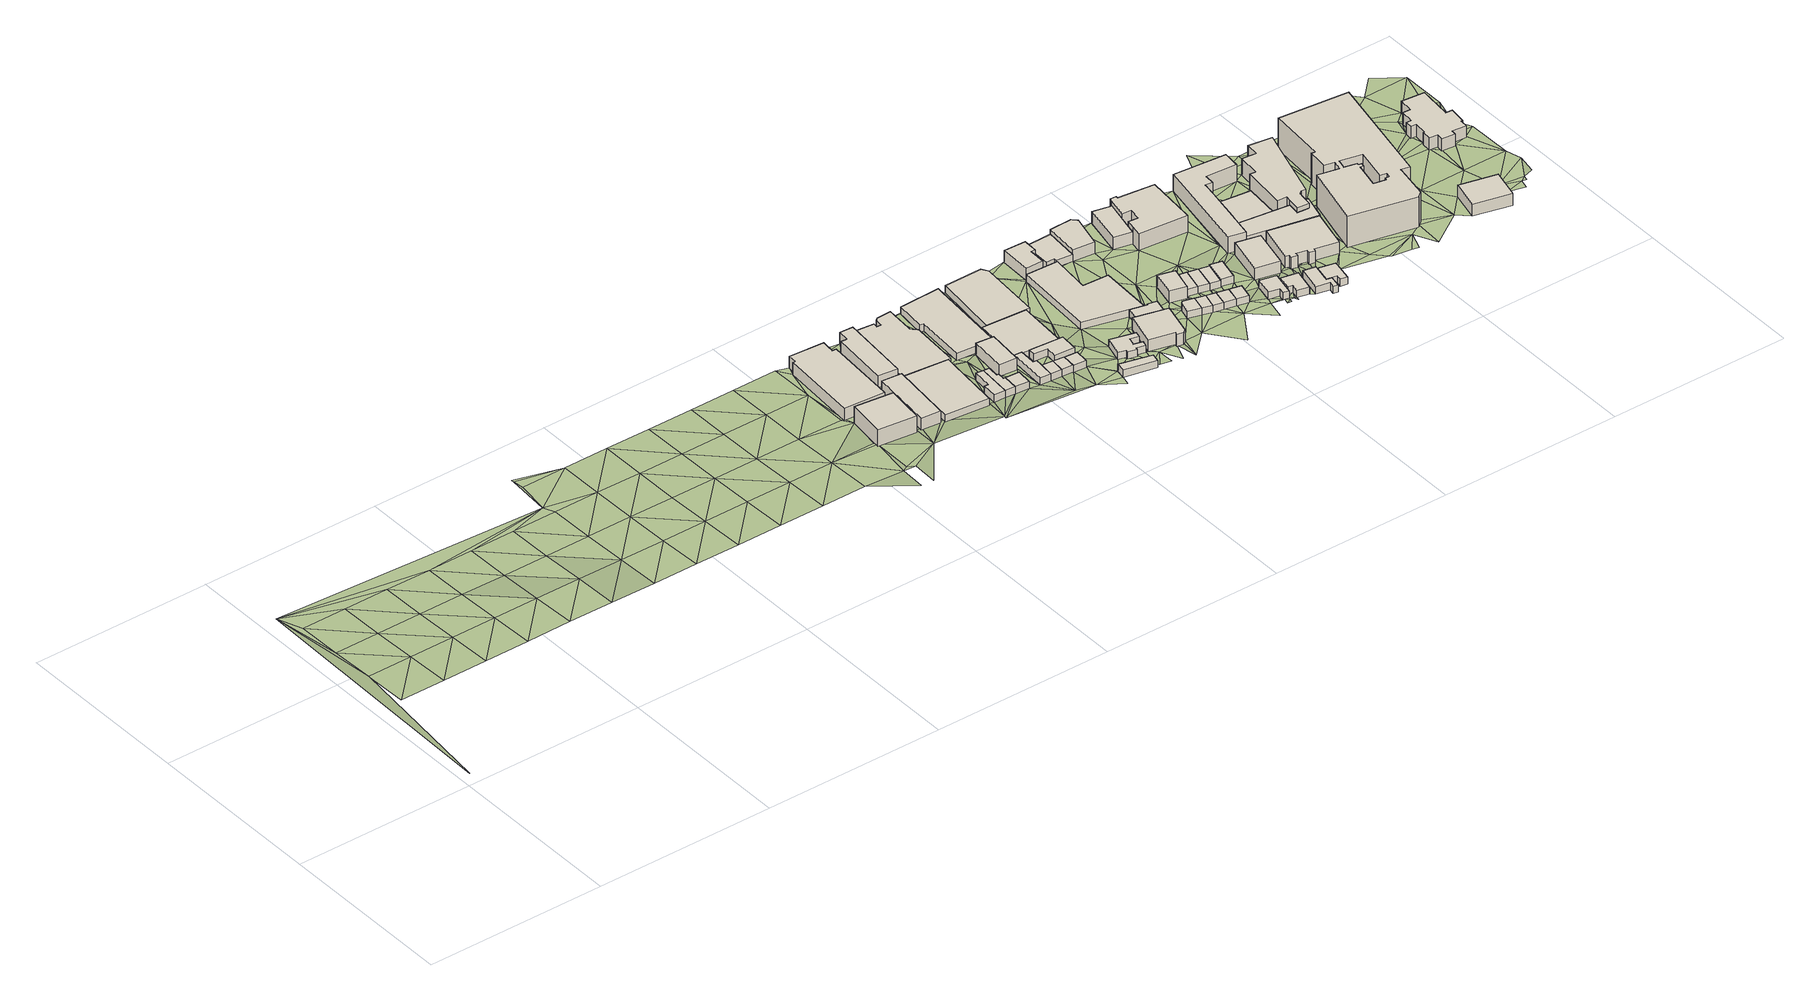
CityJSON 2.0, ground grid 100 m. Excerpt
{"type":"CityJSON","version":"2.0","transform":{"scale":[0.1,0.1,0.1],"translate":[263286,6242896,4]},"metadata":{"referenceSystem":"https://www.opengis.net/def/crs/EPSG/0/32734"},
"CityObjects":{
"building1":{"type":"Building","attributes":{"building":"manufacture","building:levels":3,"building_height":9.7,"plus_code":"4FRW3CFV+639","ground_height":5.75,"roof_height":15.45},"geometry":[{"type":"Solid","lod":"1","boundaries":[[[[0,1,2,3]],[[1,4,5,2]],[[4,6,7,5]],[[6,0,3,7]],[[3,2,5,7]],[[6,4,1,0]]]]}]},
"building2":{"type":"Building","attributes":{"building":"industrial","building:levels":2,"building_height":6.9,"plus_code":"4FRW3CFV+84R","ground_height":5.29,"roof_height":12.19},"geometry":[{"type":"Solid","lod":"1","boundaries":[[[[8,9,10,11]],[[9,12,13,10]],[[12,14,15,13]],[[14,16,17,15]],[[16,18,19,17]],[[18,20,21,19]],[[20,22,23,21]],[[22,8,11,23]],[[11,10,13,15,17,19,21,23]],[[22,20,18,16,14,12,9,8]]]]}]},
"building3":{"type":"Building","attributes":{"building":"industrial","building:levels":2,"building_height":6.9,"plus_code":"4FRW3CFV+65P","ground_height":5.63,"roof_height":12.53},"geometry":[{"type":"Solid","lod":"1","boundaries":[[[[24,25,26,27]],[[25,28,29,26]],[[28,30,31,29]],[[30,24,27,31]],[[27,26,29,31]],[[30,28,25,24]]]]}]},
"building4":{"type":"Building","attributes":{"building":"industrial","building:levels":2,"building_height":6.9,"plus_code":"4FRW3CFV+96C","ground_height":5.24,"roof_height":12.14},"geometry":[{"type":"Solid","lod":"1","boundaries":[[[[32,33,34,35]],[[33,36,37,34]],[[36,38,39,37]],[[38,40,41,39]],[[40,42,43,41]],[[42,32,35,43]],[[35,34,37,39,41,43]],[[42,40,38,36,33,32]]]]}]},
"building5":{"type":"Building","attributes":{"building":"industrial","building:levels":1,"building_height":4.1,"plus_code":"4FRW3CFV+67F","ground_height":5.61,"roof_height":9.71},"geometry":[{"type":"Solid","lod":"1","boundaries":[[[[44,45,46,47]],[[45,48,49,46]],[[48,50,51,49]],[[50,44,47,51]],[[47,46,49,51]],[[50,48,45,44]]]]}]},
"building6":{"type":"Building","attributes":{"address":"Cornwall Street Woodstock Cape Town","building":"house","building:levels":1,"building_height":4.1,"plus_code":"4FRW3CFV+685","ground_height":6.45,"roof_height":10.55},"geometry":[{"type":"Solid","lod":"1","boundaries":[[[[52,53,54,55]],[[53,56,57,54]],[[56,58,59,57]],[[58,60,61,59]],[[60,62,63,61]],[[62,52,55,63]],[[55,54,57,59,61,63]],[[62,60,58,56,53,52]]]]}]},
"building7":{"type":"Building","attributes":{"building":"industrial","building:levels":1,"building_height":4.1,"plus_code":"4FRW3CFV+87W","ground_height":5.21,"roof_height":9.31},"geometry":[{"type":"Solid","lod":"1","boundaries":[[[[64,65,66,67]],[[65,68,69,66]],[[68,70,71,69]],[[70,72,73,71]],[[72,74,75,73]],[[74,76,77,75]],[[76,78,79,77]],[[78,80,81,79]],[[80,82,83,81]],[[82,84,85,83]],[[84,64,67,85]],[[67,66,69,71,73,75,77,79,81,83,85]],[[84,82,80,78,76,74,72,70,68,65,64]]]]}]},
"building8":{"type":"Building","attributes":{"address":"Cornwall Street Woodstock Cape Town","building":"house","building:levels":1,"building_height":4.1,"plus_code":"4FRW3CFV+59J","ground_height":6.45,"roof_height":10.55},"geometry":[{"type":"Solid","lod":"1","boundaries":[[[[52,86,87,55]],[[86,88,89,87]],[[88,90,91,89]],[[90,92,93,91]],[[92,94,95,93]],[[94,96,97,95]],[[96,53,54,97]],[[53,52,55,54]],[[55,87,89,91,93,95,97,54]],[[53,96,94,92,90,88,86,52]]]]}]},
"building9":{"type":"Building","attributes":{"address":"17 Cornwall Street Woodstock Cape Town","building":"house","building:levels":1,"building_height":4.1,"plus_code":"4FRW3CFV+599","ground_height":6.45,"roof_height":10.55},"geometry":[{"type":"Solid","lod":"1","boundaries":[[[[86,98,99,87]],[[98,100,101,99]],[[100,88,89,101]],[[88,86,87,89]],[[87,99,101,89]],[[88,100,98,86]]]]}]},
"building10":{"type":"Building","attributes":{"building":"industrial","building:levels":2,"building_height":6.9,"plus_code":"4FRW3CFV+6CV","ground_height":5.28,"roof_height":12.18},"geometry":[{"type":"Solid","lod":"1","boundaries":[[[[102,103,104,105]],[[103,106,107,104]],[[106,108,109,107]],[[108,102,105,109]],[[105,104,107,109]],[[108,106,103,102]]]]}]},
"building11":{"type":"Building","attributes":{"address":"21 Cornwall Street Woodstock Cape Town","building":"house","building:levels":1,"building_height":4.1,"plus_code":"4FRW3CFV+5CH","ground_height":6.2,"roof_height":10.3},"geometry":[{"type":"Solid","lod":"1","boundaries":[[[[110,111,112,113]],[[111,114,115,112]],[[114,116,117,115]],[[116,118,119,117]],[[118,120,121,119]],[[120,122,123,121]],[[122,110,113,123]],[[113,112,115,117,119,121,123]],[[122,120,118,116,114,111,110]]]]}]},
"building12":{"type":"Building","attributes":{"address":"23 Cornwall Street Woodstock Cape Town","building":"house","building:levels":1,"building_height":4.1,"plus_code":"4FRW3CFV+5F3","ground_height":6.2,"roof_height":10.3},"geometry":[{"type":"Solid","lod":"1","boundaries":[[[[110,124,125,113]],[[124,126,127,125]],[[126,111,112,127]],[[111,110,113,112]],[[113,125,127,112]],[[111,126,124,110]]]]}]},
"building13":{"type":"Building","attributes":{"building":"industrial","building:levels":1,"building_height":4.1,"plus_code":"4FRW3CFV+8CJ","ground_height":5.16,"roof_height":9.26},"geometry":[{"type":"Solid","lod":"1","boundaries":[[[[128,129,130,131]],[[129,132,133,130]],[[132,134,135,133]],[[134,136,137,135]],[[136,138,139,137]],[[138,128,131,139]],[[131,130,133,135,137,139]],[[138,136,134,132,129,128]]]]}]},
"building14":{"type":"Building","attributes":{"address":"25 Cornwall Street Woodstock Cape Town","building":"house","building:levels":1,"building_height":4.1,"plus_code":"4FRW3CFV+5F5","ground_height":6.2,"roof_height":10.3},"geometry":[{"type":"Solid","lod":"1","boundaries":[[[[124,140,141,125]],[[140,142,143,141]],[[142,126,127,143]],[[126,124,125,127]],[[125,141,143,127]],[[126,142,140,124]]]]}]},
"building15":{"type":"Building","attributes":{"address":"27 Cornwall Street Woodstock Cape Town","building":"house","building:levels":1,"building_height":4.1,"plus_code":"4FRW3CFV+4GW","ground_height":6.02,"roof_height":10.12},"geometry":[{"type":"Solid","lod":"1","boundaries":[[[[144,145,146,147]],[[145,148,149,146]],[[148,150,151,149]],[[150,144,147,151]],[[147,146,149,151]],[[150,148,145,144]]]]}]},
"building16":{"type":"Building","attributes":{"address":"Woodstock Cape Town","building":"house","building:levels":1,"building_height":4.1,"plus_code":"4FRW3CFV+5GP","ground_height":6.02,"roof_height":10.12},"geometry":[{"type":"Solid","lod":"1","boundaries":[[[[152,153,154,155]],[[153,156,157,154]],[[156,158,159,157]],[[158,160,161,159]],[[160,162,163,161]],[[162,152,155,163]],[[155,154,157,159,161,163]],[[162,160,158,156,153,152]]]]}]},
"building17":{"type":"Building","attributes":{"address":"Woodstock","building":"manufacture","building:levels":1,"building_height":4.1,"plus_code":"4FRW3CFV+7F9","ground_height":5.19,"roof_height":9.29},"geometry":[{"type":"Solid","lod":"1","boundaries":[[[[164,165,166,167]],[[165,168,169,166]],[[168,170,171,169]],[[170,164,167,171]],[[167,166,169,171]],[[170,168,165,164]]]]}]},
"building18":{"type":"Building","attributes":{"address":"29 Gympie Street Woodstock Cape Town","building":"house","building:levels":1,"building_height":4.1,"plus_code":"4FRW3CFV+3JF","ground_height":6.57,"roof_height":10.67},"geometry":[{"type":"Solid","lod":"1","boundaries":[[[[172,173,174,175]],[[173,176,177,174]],[[176,178,179,177]],[[178,172,175,179]],[[175,174,177,179]],[[178,176,173,172]]]]}]},
"building19":{"type":"Building","attributes":{"building":"industrial","building:levels":1,"building_height":4.1,"plus_code":"4FRW3CFV+9GF","ground_height":5.06,"roof_height":9.16},"geometry":[{"type":"Solid","lod":"1","boundaries":[[[[180,181,182,183]],[[181,184,185,182]],[[184,186,187,185]],[[186,188,189,187]],[[188,180,183,189]],[[183,182,185,187,189]],[[188,186,184,181,180]]]]}]},
"building20":{"type":"Building","attributes":{"building":"house","building:levels":1,"building_height":4.1,"plus_code":"4FRW3CFV+4JG","ground_height":5.86,"roof_height":9.96},"geometry":[{"type":"Solid","lod":"1","boundaries":[[[[190,191,192,193]],[[191,194,195,192]],[[194,196,197,195]],[[196,198,199,197]],[[198,200,201,199]],[[200,202,203,201]],[[202,204,205,203]],[[204,206,207,205]],[[206,208,209,207]],[[208,210,211,209]],[[210,212,213,211]],[[212,190,193,213]],[[193,192,195,197,199,201,203,205,207,209,211,213]],[[212,210,208,206,204,202,200,198,196,194,191,190]]]]}]},
"building21":{"type":"Building","attributes":{"address":"Woodstock","building":"yes","building:levels":2,"building_height":6.9,"plus_code":"4FRW3CFV+4PF","ground_height":5.86,"roof_height":12.76},"geometry":[{"type":"Solid","lod":"1","boundaries":[[[[214,215,216,217]],[[215,218,219,216]],[[218,220,221,219]],[[220,222,223,221]],[[222,224,225,223]],[[224,226,227,225]],[[226,214,217,227]],[[217,216,219,221,223,225,227]],[[226,224,222,220,218,215,214]]]]}]},
"building22":{"type":"Building","attributes":{"address":"21 Gympie Street Woodstock Cape Town","building":"yes","building:levels":1,"building_height":4.1,"plus_code":"4FRW3CFV+7M9","ground_height":5.02,"roof_height":9.12},"geometry":[{"type":"Solid","lod":"1","boundaries":[[[[228,229,230,231]],[[229,232,233,230]],[[232,234,235,233]],[[234,236,237,235]],[[236,238,239,237]],[[238,228,231,239]],[[231,230,233,235,237,239]],[[238,236,234,232,229,228]]]]}]},
"building23":{"type":"Building","attributes":{"address":"Woodstock","building":"yes","building:levels":1,"building_height":4.1,"plus_code":"4FRW3CFV+5PH","ground_height":5.86,"roof_height":9.96},"geometry":[{"type":"Solid","lod":"1","boundaries":[[[[240,241,242,243]],[[241,244,245,242]],[[244,246,247,245]],[[246,248,249,247]],[[248,250,251,249]],[[250,252,253,251]],[[252,254,255,253]],[[254,240,243,255]],[[243,242,245,247,249,251,253,255]],[[254,252,250,248,246,244,241,240]]]]}]},
"building24":{"type":"Building","attributes":{"address":"22 Albert Road Woodstock Cape Town","building":"yes","building:levels":2,"building_height":6.9,"plus_code":"4FRW3CFV+CM2","ground_height":5.02,"roof_height":11.92},"geometry":[{"type":"Solid","lod":"1","boundaries":[[[[256,257,258,259]],[[257,260,261,258]],[[260,262,263,261]],[[262,264,265,263]],[[264,266,267,265]],[[266,256,259,267]],[[259,258,261,263,265,267]],[[266,264,262,260,257,256]]]]}]},
"building25":{"type":"Building","attributes":{"address":"24 Albert Road Woodstock Cape Town","building":"yes","building:levels":1,"building_height":4.1,"plus_code":"4FRW3CFV+CPF","ground_height":5.02,"roof_height":9.12},"geometry":[{"type":"Solid","lod":"1","boundaries":[[[[268,269,270,271]],[[269,272,273,270]],[[272,274,275,273]],[[274,276,277,275]],[[276,278,279,277]],[[278,268,271,279]],[[271,270,273,275,277,279]],[[278,276,274,272,269,268]]]]}]},
"building26":{"type":"Building","attributes":{"address":"22 Page Street Woodstock Cape Town","building":"house","building:levels":1,"building_height":4.1,"plus_code":"4FRW3CFV+4RV","ground_height":5.89,"roof_height":9.99},"geometry":[{"type":"Solid","lod":"1","boundaries":[[[[280,281,282,283]],[[281,284,285,282]],[[284,286,287,285]],[[286,288,289,287]],[[288,280,283,289]],[[283,282,285,287,289]],[[288,286,284,281,280]]]]}]},
"building27":{"type":"Building","attributes":{"address":"2 William Street Woodstock Cape Town","building":"house","building:levels":1,"building_height":4.1,"plus_code":"4FRW3CFV+4VJ","ground_height":5.83,"roof_height":9.93},"geometry":[{"type":"Solid","lod":"1","boundaries":[[[[290,291,292,293]],[[291,294,295,292]],[[294,296,297,295]],[[296,290,293,297]],[[293,292,295,297]],[[296,294,291,290]]]]}]},
"building28":{"type":"Building","attributes":{"address":"1 William Street Woodstock Cape Town","building":"house","building:levels":2,"building_height":6.9,"plus_code":"4FRW3CFV+6R5","ground_height":5.11,"roof_height":12.01},"geometry":[{"type":"Solid","lod":"1","boundaries":[[[[298,299,300,301]],[[299,302,303,300]],[[302,304,305,303]],[[304,306,307,305]],[[306,298,301,307]],[[301,300,303,305,307]],[[306,304,302,299,298]]]]}]},
"building29":{"type":"Building","attributes":{"address":"4 William Street Woodstock Cape Town","building":"house","building:levels":1,"building_height":4.1,"plus_code":"4FRW3CFV+4VM","ground_height":5.83,"roof_height":9.93},"geometry":[{"type":"Solid","lod":"1","boundaries":[[[[308,309,310,311]],[[309,291,292,310]],[[291,290,293,292]],[[290,308,311,293]],[[311,310,292,293]],[[290,291,309,308]]]]}]},
"building30":{"type":"Building","attributes":{"address":"26 Albert Road Woodstock Cape Town","building":"yes","building:levels":2,"building_height":6.9,"plus_code":"4FRW3CFV+CQ8","ground_height":5.02,"roof_height":11.92},"geometry":[{"type":"Solid","lod":"1","boundaries":[[[[268,278,312,313]],[[278,314,315,312]],[[314,316,317,315]],[[316,318,319,317]],[[318,268,313,319]],[[313,312,315,317,319]],[[318,316,314,278,268]]]]}]},
"building31":{"type":"Building","attributes":{"address":"3 William Street Woodstock Cape Town","building":"house","building:levels":1,"building_height":4.1,"plus_code":"4FRW3CFV+6V3","ground_height":5.11,"roof_height":9.21},"geometry":[{"type":"Solid","lod":"1","boundaries":[[[[299,298,320,321]],[[298,322,323,320]],[[322,324,325,323]],[[324,299,321,325]],[[321,320,323,325]],[[324,322,298,299]]]]}]},
"building32":{"type":"Building","attributes":{"address":"6 William Street Woodstock Cape Town","building":"house","building:levels":1,"building_height":4.1,"plus_code":"4FRW3CFV+4VH","ground_height":5.83,"roof_height":9.93},"geometry":[{"type":"Solid","lod":"1","boundaries":[[[[326,327,328,329]],[[327,309,310,328]],[[309,308,311,310]],[[308,326,329,311]],[[329,328,310,311]],[[308,309,327,326]]]]}]},
"building33":{"type":"Building","attributes":{"address":"5 William Street Woodstock Cape Town","building":"house","building:levels":1,"building_height":4.1,"plus_code":"4FRW3CFV+5VX","ground_height":5.11,"roof_height":9.21},"geometry":[{"type":"Solid","lod":"1","boundaries":[[[[324,322,323,325]],[[322,330,331,323]],[[330,332,333,331]],[[332,324,325,333]],[[325,323,331,333]],[[332,330,322,324]]]]}]},
"building34":{"type":"Building","attributes":{"address":"8 William Street Woodstock Cape Town","building":"house","building:levels":1,"building_height":4.1,"plus_code":"4FRW3CFV+4WG","ground_height":5.83,"roof_height":9.93},"geometry":[{"type":"Solid","lod":"1","boundaries":[[[[327,326,329,328]],[[326,334,335,329]],[[334,336,337,335]],[[336,327,328,337]],[[328,329,335,337]],[[336,334,326,327]]]]}]},
"building35":{"type":"Building","attributes":{"address":"7 William Street Woodstock Cape Town","building":"house","building:levels":1,"building_height":4.1,"plus_code":"4FRW3CFV+5WV","ground_height":5.11,"roof_height":9.21},"geometry":[{"type":"Solid","lod":"1","boundaries":[[[[332,330,331,333]],[[330,338,339,331]],[[338,340,341,339]],[[340,332,333,341]],[[333,331,339,341]],[[340,338,330,332]]]]}]},
"building36":{"type":"Building","attributes":{"address":"Woodstock Gas 32 Albert Road Woodstock Cape Town","building":"retail","building:levels":2,"building_height":6.9,"plus_code":"4FRW3CFV+CV8","ground_height":5.02,"roof_height":11.92},"geometry":[{"type":"Solid","lod":"1","boundaries":[[[[342,343,344,345]],[[343,346,347,344]],[[346,348,349,347]],[[348,350,351,349]],[[350,352,353,351]],[[352,342,345,353]],[[345,344,347,349,351,353]],[[352,350,348,346,343,342]]]]}]},
"building37":{"type":"Building","attributes":{"address":"9 Hercules Street Woodstock Cape Town","building":"house","building:levels":1,"building_height":4.1,"plus_code":"4FRW3CFV+5WQ","ground_height":5.83,"roof_height":9.93},"geometry":[{"type":"Solid","lod":"1","boundaries":[[[[354,355,356,357]],[[355,358,359,356]],[[358,360,361,359]],[[360,354,357,361]],[[357,356,359,361]],[[360,358,355,354]]]]}]},
"building38":{"type":"Building","attributes":{"address":"10 William Street Woodstock Cape Town","building":"house","building:levels":1,"building_height":4.1,"plus_code":"4FRW3CFV+4X5","ground_height":5.92,"roof_height":10.02},"geometry":[{"type":"Solid","lod":"1","boundaries":[[[[362,363,364,365]],[[363,366,367,364]],[[366,368,369,367]],[[368,370,371,369]],[[370,372,373,371]],[[372,362,365,373]],[[365,364,367,369,371,373]],[[372,370,368,366,363,362]]]]}]},
"building39":{"type":"Building","attributes":{"address":"12 William Street Woodstock Cape Town","building":"house","building:levels":1,"building_height":4.1,"plus_code":"4FRW3CFW+32P","ground_height":6.37,"roof_height":10.47},"geometry":[{"type":"Solid","lod":"1","boundaries":[[[[374,375,376,377]],[[375,378,379,376]],[[378,380,381,379]],[[380,382,383,381]],[[382,384,385,383]],[[384,374,377,385]],[[377,376,379,381,383,385]],[[384,382,380,378,375,374]]]]}]},
"building40":{"type":"Building","attributes":{"building":"industrial","building:levels":3,"building_height":9.7,"plus_code":"4FRW3CFV+9XJ","ground_height":5.07,"roof_height":14.77},"geometry":[{"type":"Solid","lod":"1","boundaries":[[[[386,387,388,389]],[[387,390,391,388]],[[390,392,393,391]],[[392,394,395,393]],[[394,396,397,395]],[[396,398,399,397]],[[398,400,401,399]],[[400,402,403,401]],[[402,404,405,403]],[[404,406,407,405]],[[406,408,409,407]],[[408,386,389,409]],[[389,388,391,393,395,397,399,401,403,405,407,409]],[[408,406,404,402,400,398,396,394,392,390,387,386]]]]}]},
"building41":{"type":"Building","attributes":{"address":"15 Hercules Street Woodstock Cape Town","building":"yes","building:levels":2,"building_height":6.9,"plus_code":"4FRW3CFW+52P","ground_height":5.34,"roof_height":12.24},"geometry":[{"type":"Solid","lod":"1","boundaries":[[[[410,411,412,413]],[[411,414,415,412]],[[414,416,417,415]],[[416,410,413,417]],[[413,412,415,417]],[[416,414,411,410]]]]}]},
"building42":{"type":"Building","attributes":{"address":"14 William Street Woodstock Cape Town","building":"house","building:levels":1,"building_height":4.1,"plus_code":"4FRW3CFW+33G","ground_height":6.37,"roof_height":10.47},"geometry":[{"type":"Solid","lod":"1","boundaries":[[[[418,419,420,421]],[[419,422,423,420]],[[422,424,425,423]],[[424,426,427,425]],[[426,428,429,427]],[[428,430,431,429]],[[430,432,433,431]],[[432,434,435,433]],[[434,418,421,435]],[[421,420,423,425,427,429,431,433,435]],[[434,432,430,428,426,424,422,419,418]]]]}]},
"building43":{"type":"Building","attributes":{"address":"16 William Street Woodstock Cape Town","building":"house","building:levels":1,"building_height":4.1,"plus_code":"4FRW3CFW+347","ground_height":6.5,"roof_height":10.6},"geometry":[{"type":"Solid","lod":"1","boundaries":[[[[436,437,438,439]],[[437,440,441,438]],[[440,442,443,441]],[[442,444,445,443]],[[444,446,447,445]],[[446,448,449,447]],[[448,436,439,449]],[[439,438,441,443,445,447,449]],[[448,446,444,442,440,437,436]]]]}]},
"building44":{"type":"Building","attributes":{"address":"Sulaimania Masjied 19 William Street Woodstock Cape Town","building":"mosque","building:levels":2,"amenity":"place_of_worship","building_height":6.9,"plus_code":"4FRW3CFW+548","ground_height":5.35,"roof_height":12.25},"geometry":[{"type":"Solid","lod":"1","boundaries":[[[[450,451,452,453]],[[451,454,455,452]],[[454,456,457,455]],[[456,458,459,457]],[[458,460,461,459]],[[460,462,463,461]],[[462,464,465,463]],[[464,466,467,465]],[[466,468,469,467]],[[468,470,471,469]],[[470,472,473,471]],[[472,450,453,473]],[[453,452,455,457,459,461,463,465,467,469,471,473]],[[472,470,468,466,464,462,460,458,456,454,451,450]]]]}]},
"building45":{"type":"Building","attributes":{"building":"commercial","building:levels":3,"building_height":9.7,"plus_code":"4FRW3CFW+825","ground_height":5.07,"roof_height":14.77},"geometry":[{"type":"Solid","lod":"1","boundaries":[[[[474,475,476,477]],[[475,478,479,476]],[[478,480,481,479]],[[480,482,483,481]],[[482,484,485,483]],[[484,486,487,485]],[[486,488,489,487]],[[488,490,491,489]],[[490,492,493,491]],[[492,494,495,493]],[[494,474,477,495]],[[477,476,479,481,483,485,487,489,491,493,495]],[[494,492,490,488,486,484,482,480,478,475,474]]]]}]},
"building46":{"type":"Building","attributes":{"building":"yes","building:levels":1,"amenity":"parking","building_height":4.1,"plus_code":"4FRW3CFW+843","ground_height":5.23,"roof_height":9.33},"geometry":[{"type":"Solid","lod":"1","boundaries":[[[[496,497,498,499]],[[497,500,501,498]],[[500,502,503,501]],[[502,496,499,503]],[[499,498,501,503]],[[502,500,497,496]]]]}]},
"building47":{"type":"Building","attributes":{"building":"yes","building:levels":2,"building_height":6.9,"plus_code":"4FRW3CFW+64M","ground_height":5.34,"roof_height":12.24},"geometry":[{"type":"Solid","lod":"1","boundaries":[[[[504,505,506,507]],[[505,508,509,506]],[[508,510,511,509]],[[510,512,513,511]],[[512,514,515,513]],[[514,516,517,515]],[[516,518,519,517]],[[518,504,507,519]],[[507,506,509,511,513,515,517,519]],[[518,516,514,512,510,508,505,504]]]]}]},
"building48":{"type":"Building","attributes":{"address":"50 Albert Road Cape Town","building":"commercial","building:levels":3,"building_height":9.7,"plus_code":"4FRW3CFW+862","ground_height":5.12,"roof_height":14.82},"geometry":[{"type":"Solid","lod":"1","boundaries":[[[[520,521,522,523]],[[521,524,525,522]],[[524,526,527,525]],[[526,528,529,527]],[[528,530,531,529]],[[530,532,533,531]],[[532,534,535,533]],[[534,536,537,535]],[[536,538,539,537]],[[538,540,541,539]],[[540,542,543,541]],[[542,544,545,543]],[[544,546,547,545]],[[546,548,549,547]],[[548,520,523,549]],[[523,522,525,527,529,531,533,535,537,539,541,543,545,547,549]],[[548,546,544,542,540,538,536,534,532,530,528,526,524,521,520]]]]}]},
"building49":{"type":"Building","attributes":{"address":"The Woodstock Exchange 66-68 Albert Road Woodstock 7915 Cape Town","building":"commercial","building:levels":6,"operator":"Signatura","building_height":18.1,"plus_code":"4FRW3CFW+69W","ground_height":5.34,"roof_height":23.44},"geometry":[{"type":"Solid","lod":"1","boundaries":[[[[550,551,552,553]],[[551,554,555,552]],[[554,556,557,555]],[[556,558,559,557]],[[558,560,561,559]],[[560,562,563,561]],[[562,564,565,563]],[[564,566,567,565]],[[566,568,569,567]],[[568,570,571,569]],[[570,572,573,571]],[[572,574,575,573]],[[574,550,553,575]],[[576,577,578,579]],[[577,580,581,578]],[[580,582,583,581]],[[582,584,585,583]],[[584,586,587,585]],[[586,588,589,587]],[[588,590,591,589]],[[590,592,593,591]],[[592,594,595,593]],[[594,596,597,595]],[[596,598,599,597]],[[598,600,601,599]],[[600,602,603,601]],[[602,576,579,603]],[[553,552,555,557,559,561,563,565,567,569,571,573,575],[579,578,581,583,585,587,589,591,593,595,597,599,601,603]],[[574,572,570,568,566,564,562,560,558,556,554,551,550],[602,600,598,596,594,592,590,588,586,584,582,580,577,576]]]]}]},
"building50":{"type":"Building","attributes":{"address":"35 William Street Woodstock Cape Town","building":"yes","building:levels":2,"building_height":6.9,"plus_code":"4FRW3CFW+3G7","ground_height":7.12,"roof_height":14.02},"geometry":[{"type":"Solid","lod":"1","boundaries":[[[[604,605,606,607]],[[605,608,609,606]],[[608,610,611,609]],[[610,604,607,611]],[[607,606,609,611]],[[610,608,605,604]]]]}]},
"building51":{"type":"Building","attributes":{"address":"St Mary the Virgin 70 Albert Road Woodstock 7915 Cape Town","building":"church","building:levels":2,"amenity":"place_of_worship","building_height":6.9,"plus_code":"4FRW3CFW+7HW","ground_height":5.74,"roof_height":12.64},"geometry":[{"type":"Solid","lod":"1","boundaries":[[[[612,613,614,615]],[[613,616,617,614]],[[616,618,619,617]],[[618,620,621,619]],[[620,622,623,621]],[[622,624,625,623]],[[624,626,627,625]],[[626,628,629,627]],[[628,630,631,629]],[[630,632,633,631]],[[632,634,635,633]],[[634,636,637,635]],[[636,638,639,637]],[[638,640,641,639]],[[640,642,643,641]],[[642,644,645,643]],[[644,646,647,645]],[[646,648,649,647]],[[648,650,651,649]],[[650,612,615,651]],[[615,614,617,619,621,623,625,627,629,631,633,635,637,639,641,643,645,647,649,651]],[[650,648,646,644,642,640,638,636,634,632,630,628,626,624,622,620,618,616,613,612]]]]}]},
"terrain1":{"type":"TINRelief","geometry":[{"type":"CompositeSurface","lod":"1","boundaries":[[[652,653,654]],[[654,655,656]],[[652,654,657]],[[657,654,656]],[[658,656,655]],[[659,652,657]],[[657,660,659]],[[660,657,656]],[[652,659,661]],[[661,659,660]],[[662,656,658]],[[656,662,660]],[[663,662,658]],[[661,664,652]],[[665,661,660]],[[660,662,665]],[[665,664,661]],[[662,663,666]],[[667,652,664]],[[666,665,662]],[[668,666,663]],[[669,664,665]],[[665,666,669]],[[664,669,667]],[[666,668,670]],[[666,670,669]],[[671,670,668]],[[667,672,652]],[[669,673,667]],[[673,669,670]],[[674,667,673]],[[670,671,675]],[[673,670,675]],[[676,675,671]],[[673,677,674]],[[677,673,675]],[[667,674,672]],[[678,674,677]],[[675,676,679]],[[677,675,679]],[[680,679,676]],[[672,674,678]],[[677,681,678]],[[681,677,679]],[[682,678,681]],[[683,679,680]],[[672,678,682]],[[680,684,683]],[[685,681,679]],[[679,683,685]],[[686,672,687]],[[682,681,688]],[[688,672,682]],[[681,685,688]],[[687,672,689]],[[683,684,690]],[[687,689,686]],[[689,691,686]],[[689,672,688]],[[683,690,685]],[[690,684,692]],[[693,688,685]],[[690,694,685]],[[685,694,693]],[[695,689,688]],[[696,690,692]],[[688,693,695]],[[696,692,697]],[[698,694,690]],[[694,698,693]],[[690,696,698]],[[695,693,699]],[[693,698,699]],[[696,697,700]],[[696,700,698]],[[700,697,701]],[[699,702,695]],[[699,698,703]],[[703,698,700]],[[704,702,699]],[[704,699,703]],[[705,700,701]],[[700,705,703]],[[701,706,705]],[[707,702,704]],[[708,704,703]],[[705,709,703]],[[704,708,707]],[[708,703,709]],[[706,710,705]],[[711,710,706]],[[708,712,707]],[[710,713,705]],[[4,709,705]],[[705,713,714]],[[710,715,716]],[[713,710,716]],[[4,705,714]],[[708,709,717]],[[4,718,709]],[[719,720,715]],[[717,712,708]],[[720,716,715]],[[717,709,718]],[[720,713,716]],[[4,714,713]],[[718,4,721]],[[717,718,721]],[[717,722,712]],[[723,713,720]],[[20,717,721]],[[724,721,4]],[[725,723,720]],[[722,717,20]],[[726,723,725]],[[727,724,4]],[[720,728,725]],[[727,723,726]],[[16,722,20]],[[18,16,20]],[[729,726,725]],[[720,730,728]],[[727,726,729]],[[731,724,727]],[[727,729,731]],[[720,732,730]],[[9,724,731]],[[733,731,729]],[[730,25,728]],[[733,9,731]],[[734,16,14]],[[729,25,733]],[[25,730,48]],[[12,9,14]],[[733,25,735]],[[736,9,733]],[[9,736,14]],[[48,737,25]],[[737,735,25]],[[730,732,738]],[[734,14,739]],[[14,736,739]],[[735,737,82]],[[739,736,740]],[[737,48,45]],[[738,732,62]],[[741,86,732]],[[735,82,33]],[[732,52,62]],[[62,60,738]],[[52,732,86]],[[60,45,738]],[[45,742,737]],[[743,33,82]],[[56,60,58]],[[86,741,98]],[[60,56,45]],[[743,82,80]],[[744,98,741]],[[45,56,745]],[[745,56,53]],[[80,74,743]],[[92,90,88]],[[78,76,80]],[[45,745,742]],[[92,96,94]],[[74,72,743]],[[74,80,76]],[[745,53,96]],[[746,96,92]],[[742,745,747]],[[92,88,100]],[[742,747,748]],[[100,746,92]],[[744,741,749]],[[746,750,96]],[[96,750,745]],[[100,98,122]],[[750,747,745]],[[746,100,751]],[[752,748,747]],[[753,754,748]],[[98,744,122]],[[751,100,122]],[[70,754,753]],[[752,753,748]],[[747,750,755]],[[744,110,122]],[[751,122,120]],[[70,753,132]],[[751,120,756]],[[70,132,757]],[[110,744,124]],[[751,756,106]],[[118,756,120]],[[750,106,755]],[[758,114,111]],[[759,116,114]],[[756,755,106]],[[140,124,744]],[[116,759,118]],[[111,126,758]],[[114,758,759]],[[140,744,749]],[[755,756,168]],[[118,759,760]],[[761,758,126]],[[758,762,759]],[[132,129,757]],[[763,756,118]],[[762,758,761]],[[126,142,761]],[[764,140,749]],[[760,763,118]],[[168,129,755]],[[172,749,765]],[[764,749,766]],[[761,142,158]],[[129,168,767]],[[172,766,749]],[[148,158,142]],[[168,165,767]],[[760,160,763]],[[178,764,766]],[[767,768,129]],[[178,766,172]],[[148,764,769]],[[178,769,764]],[[158,148,770]],[[770,160,158]],[[129,768,771]],[[769,770,148]],[[165,772,767]],[[763,160,773]],[[774,769,178]],[[176,774,178]],[[773,165,763]],[[160,770,775]],[[769,776,770]],[[777,769,774]],[[775,773,160]],[[775,770,776]],[[165,773,772]],[[774,176,778]],[[176,779,778]],[[778,779,780]],[[781,176,782]],[[176,781,779]],[[781,782,783]],[[772,784,181]],[[773,785,772]],[[786,208,787]],[[776,788,775]],[[779,789,790]],[[787,790,786]],[[779,781,789]],[[775,785,773]],[[789,786,790]],[[785,784,772]],[[212,788,776]],[[789,212,786]],[[781,791,789]],[[226,212,789]],[[792,184,181]],[[784,785,181]],[[781,793,794]],[[240,775,788]],[[226,788,212]],[[791,781,794]],[[795,792,181]],[[785,796,181]],[[241,788,226]],[[797,798,794]],[[181,796,795]],[[775,240,799]],[[240,788,241]],[[797,800,798]],[[246,241,226]],[[796,785,260]],[[246,244,241]],[[800,797,801]],[[226,224,246]],[[785,236,260]],[[254,799,240]],[[246,224,248]],[[800,801,288]],[[224,800,288]],[[260,272,802]],[[254,252,799]],[[272,260,236]],[[803,802,272]],[[804,248,224]],[[272,805,803]],[[272,236,276]],[[272,276,274]],[[804,250,248]],[[278,236,806]],[[805,807,803]],[[252,808,799]],[[288,286,224]],[[278,806,809]],[[804,224,286]],[[810,288,801]],[[808,252,250]],[[278,276,236]],[[799,808,809]],[[250,804,811]],[[804,286,284]],[[810,801,812]],[[284,811,804]],[[813,801,814]],[[811,815,250]],[[815,808,250]],[[813,812,801]],[[278,809,816]],[[284,817,811]],[[816,809,808]],[[817,284,281]],[[314,278,816]],[[281,291,817]],[[818,812,813]],[[819,817,820]],[[820,817,291]],[[815,821,808]],[[816,808,398]],[[818,813,822]],[[820,291,309]],[[314,816,352]],[[823,820,309]],[[815,299,821]],[[813,824,822]],[[825,314,352]],[[823,309,826]],[[327,826,309]],[[352,816,398]],[[398,808,821]],[[813,827,828]],[[828,824,813]],[[299,324,821]],[[355,823,826]],[[826,327,355]],[[352,829,825]],[[829,830,825]],[[324,332,821]],[[396,352,398]],[[327,358,355]],[[358,327,336]],[[828,831,824]],[[336,824,362]],[[354,821,332]],[[362,824,831]],[[832,831,828]],[[833,832,828]],[[358,336,834]],[[831,832,835]],[[836,833,837]],[[362,834,336]],[[837,838,836]],[[832,833,839]],[[387,394,392]],[[833,836,839]],[[821,400,398]],[[358,834,840]],[[839,836,841]],[[842,821,354]],[[390,387,392]],[[841,843,384]],[[841,382,839]],[[408,829,386]],[[382,380,839]],[[841,384,382]],[[380,378,839]],[[844,834,362]],[[354,840,845]],[[844,839,378]],[[414,840,834]],[[821,842,400]],[[354,845,842]],[[834,844,846]],[[375,844,378]],[[840,414,845]],[[847,374,424]],[[846,844,375]],[[374,847,375]],[[406,404,402]],[[414,505,845]],[[846,375,848]],[[848,375,847]],[[849,846,848]],[[850,400,842]],[[847,851,848]],[[849,848,852]],[[849,853,846]],[[853,505,414]],[[847,854,851]],[[855,406,402]],[[850,402,400]],[[842,845,492]],[[856,851,854]],[[448,854,436]],[[853,849,454]],[[851,857,858]],[[492,850,842]],[[853,454,505]],[[851,856,857]],[[856,854,859]],[[859,854,448]],[[446,860,448]],[[850,492,402]],[[504,861,862]],[[492,855,402]],[[448,863,859]],[[863,448,860]],[[864,859,863]],[[505,454,865]],[[862,861,866]],[[504,867,861]],[[868,869,496]],[[870,863,860]],[[868,496,871]],[[870,860,872]],[[502,871,496]],[[454,873,865]],[[866,861,867]],[[874,863,870]],[[863,874,873]],[[875,866,867]],[[876,877,868]],[[866,875,502]],[[871,876,868]],[[875,867,878]],[[879,492,490]],[[874,865,873]],[[880,871,502]],[[880,502,875]],[[876,871,880]],[[874,881,865]],[[882,874,870]],[[870,872,882]],[[883,882,872]],[[884,885,886]],[[876,880,887]],[[879,490,888]],[[885,865,881]],[[889,886,885]],[[889,885,890]],[[889,890,891]],[[891,890,885]],[[540,876,887]],[[882,883,892]],[[876,540,490]],[[881,891,885]],[[882,893,874]],[[892,894,882]],[[891,881,895]],[[490,896,888]],[[540,536,490]],[[536,540,897]],[[891,895,898]],[[490,536,896]],[[899,895,881]],[[882,900,893]],[[895,899,901]],[[891,898,902]],[[903,904,905]],[[905,904,906]],[[896,536,902]],[[907,905,906]],[[904,903,908]],[[909,910,911]],[[906,904,908]],[[912,902,898]],[[893,900,913]],[[906,914,907]],[[915,906,908]],[[916,915,908]],[[910,917,918]],[[919,911,910]],[[913,920,893]],[[919,914,906]],[[912,551,902]],[[918,914,919]],[[918,919,910]],[[902,921,896]],[[922,920,923]],[[913,923,920]],[[902,551,921]],[[923,913,924]],[[913,605,604]],[[913,604,924]],[[923,924,925]],[[921,551,926]],[[926,923,925]],[[924,604,927]],[[924,928,925]],[[921,926,929]],[[927,604,930]],[[928,924,927]],[[931,932,930]],[[929,933,921]],[[925,636,926]],[[925,928,934]],[[934,935,925]],[[935,636,925]],[[930,932,936]],[[936,932,937]],[[928,927,938]],[[929,926,933]],[[936,939,930]],[[938,940,928]],[[941,938,927]],[[930,942,927]],[[636,943,926]],[[935,934,944]],[[944,934,945]],[[936,946,939]],[[939,947,930]],[[634,632,636]],[[926,943,628]],[[632,943,636]],[[942,941,927]],[[926,948,933]],[[948,926,628]],[[930,947,942]],[[943,632,630]],[[941,949,950]],[[947,939,951]],[[943,630,628]],[[941,942,949]],[[949,952,953]],[[954,949,942]],[[949,954,952]],[[954,955,952]],[[628,956,948]],[[957,955,958]],[[957,958,959]],[[628,959,956]],[[948,956,960]],[[959,958,956]]]}]}
},
"vertices":[
[3346,892,18],[3371,1104,18],[3371,1104,114],[3346,892,114],[3160,1130,18],[3160,1130,114],[3134,918,18],[3134,918,114],
[3367,1164,13],[3397,1572,13],[3397,1572,82],[3367,1164,82],[3375,1573,13],[3375,1573,82],[3381,1647,13],[3381,1647,82],[3189,1661,13],[3189,1661,82],[3185,1612,13],[3185,1612,82],[3171,1613,13],[3171,1613,82],[3139,1180,13],[3139,1180,82],
[3482,885,16],[3518,1230,16],[3518,1230,85],[3482,885,85],[3410,1241,16],[3410,1241,85],[3374,896,16],[3374,896,85],
[3530,1273,12],[3565,1661,12],[3565,1661,81],[3530,1273,81],[3491,1666,12],[3491,1666,81],[3484,1603,12],[3484,1603,81],[3450,1606,12],[3450,1606,81],[3420,1287,12],[3420,1287,81],
[3744,854,16],[3781,1213,16],[3781,1213,57],[3744,854,57],[3535,1237,16],[3535,1237,57],[3503,879,16],[3503,879,57],
[3834,847,24],[3850,1035,24],[3850,1035,66],[3834,847,66],[3809,1041,24],[3809,1041,66],[3801,933,24],[3801,933,66],[3778,936,24],[3778,936,66],[3771,851,24],[3771,851,66],
[3799,1216,12],[3818,1486,12],[3818,1486,53],[3799,1216,53],[3789,1517,12],[3789,1517,53],[3801,1679,12],[3801,1679,53],[3721,1677,12],[3721,1677,53],[3709,1667,12],[3709,1667,53],[3704,1623,12],[3704,1623,53],[3678,1625,12],[3678,1625,53],[3681,1650,12],[3681,1650,53],[3567,1661,12],[3567,1661,53],[3531,1246,12],[3531,1246,53],
[3889,842,24],[3889,842,66],[3896,928,24],[3896,928,66],[3886,929,24],[3886,929,66],[3889,968,24],[3889,968,66],[3877,969,24],[3877,969,66],[3882,1032,24],[3882,1032,66],
[3966,836,24],[3966,836,66],[3973,922,24],[3973,922,66],
[3921,1007,13],[4019,998,13],[4019,998,82],[3921,1007,82],[4038,1198,13],[4038,1198,82],[3941,1208,13],[3941,1208,82],
[4085,823,22],[4093,905,22],[4093,905,63],[4085,823,63],[4097,948,22],[4097,948,63],[4077,949,22],[4077,949,63],[4082,1042,22],[4082,1042,63],[4041,1045,22],[4041,1045,63],[4026,828,22],[4026,828,63],
[4145,819,22],[4145,819,63],[4154,898,22],[4154,898,63],
[4046,1212,12],[4087,1684,12],[4087,1684,53],[4046,1212,53],[3862,1678,12],[3862,1678,53],[3844,1510,12],[3844,1510,53],[3865,1508,12],[3865,1508,53],[3843,1229,12],[3843,1229,53],
[4208,813,22],[4208,813,63],[4215,891,22],[4215,891,63],
[4208,813,20],[4281,807,20],[4281,807,61],[4208,813,61],[4288,885,20],[4288,885,61],[4215,891,20],[4215,891,61],
[4117,996,20],[4195,989,20],[4195,989,61],[4117,996,61],[4190,928,20],[4190,928,61],[4300,919,20],[4300,919,61],[4308,1020,20],[4308,1020,61],[4120,1035,20],[4120,1035,61],
[4290,1025,12],[4310,1301,12],[4310,1301,53],[4290,1025,53],[4061,1319,12],[4061,1319,53],[4040,1047,12],[4040,1047,53],
[4365,634,26],[4538,594,26],[4538,594,67],[4365,634,67],[4550,643,26],[4550,643,67],[4375,687,26],[4375,687,67],
[4334,1304,11],[4361,1650,11],[4361,1650,52],[4334,1304,52],[4339,1683,11],[4339,1683,52],[4129,1683,11],[4129,1683,52],[4088,1320,11],[4088,1320,52],
[4465,873,19],[4436,766,19],[4436,766,60],[4465,873,60],[4476,755,19],[4476,755,60],[4472,742,19],[4472,742,60],[4522,729,19],[4522,729,60],[4525,741,19],[4525,741,60],[4573,728,19],[4573,728,60],[4582,761,19],[4582,761,60],[4534,774,19],[4534,774,60],[4546,816,19],[4546,816,60],[4592,804,19],[4592,804,60],[4601,837,19],[4601,837,60],
[4587,727,19],[4722,693,19],[4722,693,88],[4587,727,88],[4718,679,19],[4718,679,88],[4752,670,19],[4752,670,88],[4769,681,19],[4769,681,88],[4816,865,19],[4816,865,88],[4634,911,19],[4634,911,88],
[4451,1068,10],[4766,990,10],[4766,990,51],[4451,1068,51],[4781,1283,10],[4781,1283,51],[4638,1291,10],[4638,1291,51],[4660,1513,10],[4660,1513,51],[4482,1521,10],[4482,1521,51],
[4686,999,19],[4666,919,19],[4666,919,60],[4686,999,60],[4733,903,19],[4733,903,60],[4730,889,19],[4730,889,60],[4804,871,19],[4804,871,60],[4828,972,19],[4828,972,60],[4779,984,19],[4779,984,60],[4777,977,19],[4777,977,60],
[4493,1703,10],[4488,1529,10],[4488,1529,79],[4493,1703,79],[4584,1527,10],[4584,1527,79],[4587,1618,10],[4587,1618,79],[4611,1618,10],[4611,1618,79],[4612,1698,10],[4612,1698,79],
[4765,1701,10],[4618,1699,10],[4618,1699,51],[4765,1701,51],[4612,1538,10],[4612,1538,51],[4660,1538,10],[4660,1538,51],[4659,1521,10],[4659,1521,51],[4749,1511,10],[4749,1511,51],
[4960,801,19],[4981,884,19],[4981,884,60],[4960,801,60],[4921,900,19],[4921,900,60],[4907,887,19],[4907,887,60],[4890,820,19],[4890,820,60],
[5014,787,18],[5036,870,18],[5036,870,59],[5014,787,59],[4981,884,18],[4981,884,59],[4960,801,18],[4960,801,59],
[4996,968,11],[5027,1087,11],[5027,1087,80],[4996,968,80],[4936,1111,11],[4936,1111,80],[4905,977,11],[4905,977,80],[4993,956,11],[4993,956,80],
[5068,773,18],[5087,857,18],[5087,857,59],[5068,773,59],
[4749,1511,79],[4765,1701,79],[4868,1497,10],[4868,1497,79],[4912,1678,10],[4912,1678,79],[4888,1704,10],[4888,1704,79],
[4996,968,52],[5027,1087,52],[5055,953,11],[5055,953,52],[5084,1074,11],[5084,1074,52],
[5132,759,18],[5150,842,18],[5150,842,59],[5132,759,59],
[5113,939,11],[5113,939,52],[5142,1062,11],[5142,1062,52],
[5195,744,18],[5195,744,59],[5215,827,18],[5215,827,59],
[5168,926,11],[5168,926,52],[5198,1049,11],[5198,1049,52],
[5055,1449,10],[5065,1496,10],[5065,1496,79],[5055,1449,79],[5080,1560,10],[5080,1560,79],[5105,1671,10],[5105,1671,79],[5004,1693,10],[5004,1693,79],[4956,1470,10],[4956,1470,79],
[5198,1049,18],[5168,926,18],[5168,926,59],[5198,1049,59],[5233,911,18],[5233,911,59],[5262,1034,18],[5262,1034,59],
[5303,809,19],[5281,708,19],[5281,708,60],[5303,809,60],[5338,696,19],[5338,696,60],[5331,664,19],[5331,664,60],[5364,657,19],[5364,657,60],[5393,789,19],[5393,789,60],
[5454,617,24],[5482,737,24],[5482,737,65],[5454,617,65],[5391,757,24],[5391,757,65],[5373,680,24],[5373,680,65],[5400,674,24],[5400,674,65],[5390,631,24],[5390,631,65],
[5105,1671,11],[5080,1560,11],[5080,1560,108],[5105,1671,108],[5129,1555,11],[5129,1555,108],[5121,1490,11],[5121,1490,108],[5065,1496,11],[5065,1496,108],[5055,1449,11],[5055,1449,108],[5043,1389,11],[5043,1389,108],[5314,1362,11],[5314,1362,108],[5341,1650,11],[5341,1650,108],[5142,1673,11],[5142,1673,108],[5141,1686,11],[5141,1686,108],[5108,1689,11],[5108,1689,108],
[5459,842,13],[5509,1058,13],[5509,1058,82],[5459,842,82],[5377,1088,13],[5377,1088,82],[5328,872,13],[5328,872,82],
[5572,710,24],[5575,724,24],[5575,724,65],[5572,710,65],[5507,738,24],[5507,738,65],[5477,600,24],[5477,600,65],[5551,584,24],[5551,584,65],[5544,553,24],[5544,553,65],[5569,547,24],[5569,547,65],[5582,611,24],[5582,611,65],[5552,617,24],[5552,617,65],
[5572,710,25],[5552,617,25],[5552,617,66],[5572,710,66],[5582,611,25],[5582,611,66],[5610,605,25],[5610,605,66],[5604,576,25],[5604,576,66],[5641,568,25],[5641,568,66],[5666,690,25],[5666,690,66],
[5767,792,14],[5820,1011,14],[5820,1011,82],[5767,792,82],[5549,1070,14],[5549,1070,82],[5498,857,14],[5498,857,82],[5516,852,14],[5516,852,82],[5512,836,14],[5512,836,82],[5548,827,14],[5548,827,82],[5552,846,14],[5552,846,82],[5609,832,14],[5609,832,82],[5604,813,14],[5604,813,82],[5636,806,14],[5636,806,82],[5640,822,14],[5640,822,82],
[5450,1094,11],[5471,1202,11],[5471,1202,108],[5450,1094,108],[5476,1230,11],[5476,1230,108],[5512,1419,11],[5512,1419,108],[5525,1500,11],[5525,1500,108],[5565,1497,11],[5565,1497,108],[5569,1550,11],[5569,1550,108],[5738,1537,11],[5738,1537,108],[5748,1631,11],[5748,1631,108],[5457,1659,11],[5457,1659,108],[5358,1117,11],[5358,1117,108],
[5512,1419,12],[5476,1230,12],[5476,1230,53],[5512,1419,53],[5693,1200,12],[5693,1200,53],[5711,1394,12],[5711,1394,53],
[5471,1202,13],[5450,1094,13],[5450,1094,82],[5471,1202,82],[5824,1013,13],[5824,1013,82],[5862,1150,13],[5862,1150,82],[5829,1151,13],[5829,1151,82],[5820,1089,13],[5820,1089,82],[5753,1094,13],[5753,1094,82],[5761,1163,13],[5761,1163,82],
[5761,1163,11],[5753,1094,11],[5753,1094,108],[5761,1163,108],[5820,1089,11],[5820,1089,108],[5829,1151,11],[5829,1151,108],[5833,1175,11],[5833,1175,108],[5848,1188,11],[5848,1188,108],[5875,1186,11],[5875,1186,108],[6002,1604,11],[6002,1604,108],[5871,1622,11],[5871,1622,108],[5865,1552,11],[5865,1552,108],[5788,1560,11],[5788,1560,108],[5773,1438,11],[5773,1438,108],[5742,1443,11],[5742,1443,108],[5712,1196,11],[5712,1196,108],[5766,1193,11],[5766,1193,108],
[6429,1573,13],[6044,1614,13],[6044,1614,194],[6429,1573,194],[6018,1299,13],[6018,1299,194],[5999,1303,13],[5999,1303,194],[5985,1192,13],[5985,1192,194],[6040,1179,13],[6040,1179,194],[6029,1127,13],[6029,1127,194],[5913,1153,13],[5913,1153,194],[5825,807,13],[5825,807,194],[6182,724,13],[6182,724,194],[6214,750,13],[6214,750,194],[6249,945,13],[6249,945,194],[6297,935,13],[6297,935,194],[6062,1173,13],[6181,1147,13],[6181,1147,194],[6062,1173,194],[6142,967,13],[6142,967,194],[6178,959,13],[6178,959,194],[6173,935,13],[6173,935,194],[6151,939,13],[6151,939,194],[6147,924,13],[6147,924,194],[6080,938,13],[6080,938,194],[6110,1076,13],[6110,1076,194],[6129,1072,13],[6129,1072,194],[6134,1094,13],[6134,1094,194],[6117,1098,13],[6117,1098,194],[6119,1108,13],[6119,1108,194],[6051,1123,13],[6051,1123,194],
[6461,786,31],[6422,625,31],[6422,625,100],[6461,786,100],[6625,576,31],[6625,576,100],[6664,737,31],[6664,737,100],
[6710,1123,17],[6713,1150,17],[6713,1150,86],[6710,1123,86],[6790,1143,17],[6790,1143,86],[6795,1186,17],[6795,1186,86],[6803,1185,17],[6803,1185,86],[6813,1280,17],[6813,1280,86],[6778,1283,17],[6778,1283,86],[6796,1469,17],[6796,1469,86],[6670,1482,17],[6670,1482,86],[6663,1404,17],[6663,1404,86],[6621,1407,17],[6621,1407,86],[6614,1334,17],[6614,1334,86],[6585,1337,17],[6585,1337,86],[6581,1298,17],[6581,1298,86],[6611,1295,17],[6611,1295,86],[6605,1225,17],[6605,1225,86],[6599,1226,17],[6599,1226,86],[6594,1172,17],[6594,1172,86],[6640,1168,17],[6640,1168,86],[6636,1130,17],[6636,1130,86],
[85,1573,20],[8,0,76],[136,935,36],[136,685,45],[385,935,35],[136,1185,27],[385,685,44],[136,1435,23],[385,1185,27],[385,1435,22],[634,935,35],[634,685,44],[634,1435,21],[634,1185,26],[883,935,36],[883,1435,19],[883,685,46],[883,1185,26],[1132,935,36],[1132,685,47],[1603,1497,18],[1132,1185,24],[1132,1435,18],[1381,935,35],[1381,685,46],[1381,1185,24],[1381,1435,18],[1630,935,32],[1630,685,43],[1630,1185,22],[1630,1435,18],[1879,935,30],[1879,685,41],[1879,1185,22],[1626,1746,14],[1630,1685,14],[1879,1435,18],[1879,1685,14],[2128,935,29],[1626,1762,14],[2128,685,39],[2128,1435,17],[2128,1185,20],[2128,1685,14],[2377,935,29],[2377,685,39],[2377,1185,20],[2377,1435,17],[2627,935,29],[2627,685,39],[2377,1685,13],[2627,1185,19],[2627,1435,16],[2876,935,29],[2876,685,39],[2627,1685,13],[2876,1435,16],[2876,1185,20],[3094,669,39],[3081,520,48],[2876,1685,13],[3134,918,29],[3125,935,29],[3164,663,39],[3125,685,39],[3125,1435,15],[3125,1185,18],[3152,514,48],[3340,755,37],[3139,1180,18],[3125,1685,13],[3346,892,28],[3367,1164,19],[3374,896,28],[3374,935,28],[3371,1104,19],[3482,885,28],[3410,1241,19],[3503,879,26],[3374,1185,19],[3732,721,35],[3420,1287,19],[3374,1685,13],[3530,1273,16],[3450,1606,13],[3531,1246,16],[3744,854,26],[3491,1666,13],[3484,1603,13],[3731,707,35],[3799,1216,16],[3623,1685,12],[4121,685,30],[3872,1185,16],[3921,1007,24],[3843,1229,16],[3818,1486,13],[4225,657,30],[3941,1208,16],[4019,998,22],[3865,1508,13],[3844,1510,13],[3789,1517,13],[4046,1212,13],[4040,1047,22],[3872,1685,12],[4121,935,22],[4117,996,22],[4120,1035,22],[4190,928,22],[4195,989,22],[4290,1025,20],[4281,807,26],[4353,582,26],[4370,685,26],[4088,1320,12],[4129,1683,12],[4436,766,26],[4370,935,20],[4121,1685,12],[4334,1304,12],[4370,1185,12],[4472,742,26],[4451,1068,12],[4465,873,20],[4476,755,26],[4522,729,26],[4573,728,26],[4525,741,26],[4619,685,26],[4561,607,26],[4622,594,26],[4370,1435,11],[4482,1521,11],[4592,804,26],[4534,774,26],[4619,935,19],[4587,727,26],[4582,761,26],[4722,693,26],[4370,1685,11],[4678,578,26],[4718,679,26],[4493,1703,11],[4488,1529,11],[4741,563,26],[4752,670,24],[4766,990,19],[4769,681,24],[4868,685,24],[4587,1618,11],[4611,1618,11],[4868,935,19],[4618,1699,11],[4638,1291,11],[4612,1698,11],[4868,1185,12],[4781,1283,12],[4960,801,24],[4905,977,19],[5014,787,24],[5117,685,24],[5001,506,28],[4936,1111,12],[4868,1435,10],[4993,956,18],[5068,773,24],[4996,968,18],[5055,953,18],[5117,1185,11],[5132,759,24],[5113,939,18],[5195,744,24],[4912,1678,11],[5117,935,18],[5242,567,24],[5265,669,24],[5004,1693,11],[4888,1704,11],[5281,708,24],[5331,664,24],[5337,653,24],[5328,872,19],[5338,696,24],[5355,641,24],[5331,626,24],[5351,621,24],[5364,657,24],[5262,1034,19],[5377,636,24],[5366,1185,13],[5388,614,24],[5393,789,24],[5358,1117,13],[5459,842,19],[5507,738,25],[5512,836,20],[5498,857,20],[5366,1435,11],[5548,827,20],[5516,852,20],[5509,1058,20],[5575,724,25],[5366,1685,11],[5604,813,20],[5609,832,20],[5552,846,20],[5636,806,25],[5674,681,25],[5615,1185,14],[5476,1230,13],[5767,792,26],[5640,822,20],[5824,1013,22],[5693,1200,14],[5761,1163,15],[5565,1497,12],[5525,1500,12],[5864,685,26],[5615,1435,12],[5930,622,26],[5820,1011,22],[5825,807,26],[5712,1196,14],[5738,1537,12],[5569,1550,12],[5766,1193,15],[5615,1685,11],[5742,1443,12],[5913,1153,15],[6113,685,30],[5941,615,26],[5829,1151,15],[5862,1150,15],[5833,1175,15],[5773,1438,12],[5682,1842,8],[5848,1188,15],[5864,1185,15],[5875,1186,15],[6039,593,30],[6182,724,30],[6076,584,30],[5985,1192,15],[5864,1685,11],[5865,1552,12],[5999,1303,21],[6029,1127,21],[6176,562,30],[6040,1179,21],[6002,1604,13],[6147,924,26],[6113,935,26],[6080,938,26],[6142,967,26],[6110,1076,21],[6151,939,26],[6051,1123,21],[6119,1108,21],[6062,1173,21],[6018,1299,21],[6362,685,31],[6129,1072,21],[6178,959,26],[6173,935,26],[6117,1098,21],[6134,1094,21],[6181,1147,21],[6214,750,30],[6113,1685,13],[6249,945,27],[6297,935,27],[6362,935,27],[6362,1185,22],[6429,1573,14],[6612,935,29],[6594,1172,24],[6362,1685,14],[6664,737,33],[6625,576,33],[6664,673,33],[6539,1766,15],[6599,1226,24],[6581,1298,24],[6771,698,34],[6759,648,34],[6636,1130,24],[6802,717,34],[6640,1168,24],[6710,1123,24],[6861,935,29],[6612,1435,17],[6611,1295,24],[6605,1225,24],[6796,692,34],[6886,847,29],[6612,1685,15],[6790,1143,25],[6713,1150,24],[6861,736,34],[6803,1185,25],[6795,1186,25],[6861,1185,25],[6813,1280,25],[6861,1685,16],[6778,1283,25],[6861,1435,19],[6796,1469,19],[6717,1790,15]
]}
